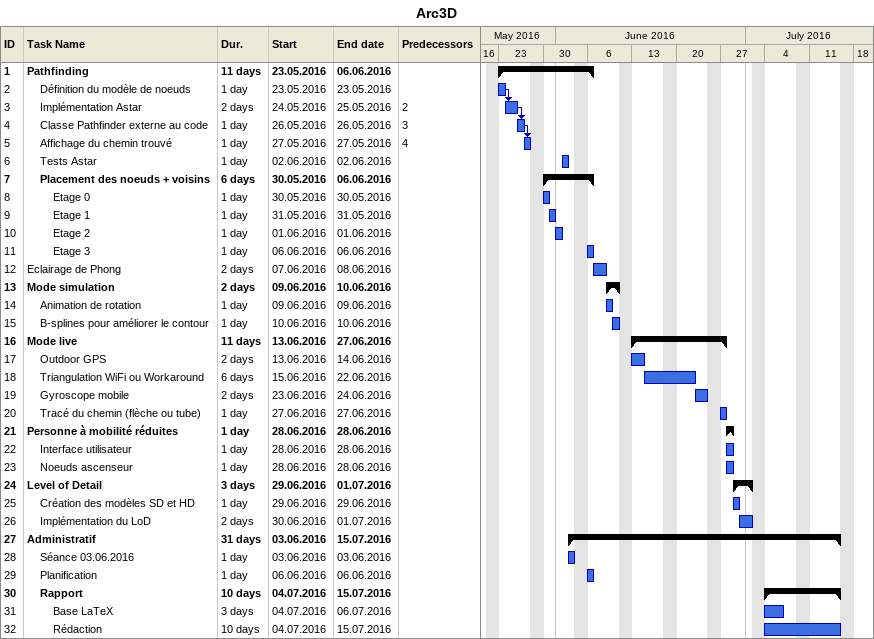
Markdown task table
Arc3D

| ID | Level | Task | Duration | Start | Finish | Predecessors |
|---|---|---|---|---|---|---|
| 1 | 1 | **Pathfinding** | 11d | 2016-05-23 | 2016-06-06 |  |
| 2 | 2 | Définition du modèle de noeuds | 1d | 2016-05-23 | 2016-05-23 |  |
| 3 | 2 | Implémentation Astar | 2d | 2016-05-24 | 2016-05-25 | 2 |
| 4 | 2 | Classe Pathfinder externe au code | 1d | 2016-05-26 | 2016-05-26 | 3 |
| 5 | 2 | Affichage du chemin trouvé | 1d | 2016-05-27 | 2016-05-27 | 4 |
| 6 | 2 | Tests Astar | 1d | 2016-06-02 | 2016-06-02 |  |
| 7 | 2 | **Placement des noeuds + voisins** | 6d | 2016-05-30 | 2016-06-06 |  |
| 8 | 3 | Etage 0 | 1d | 2016-05-30 | 2016-05-30 |  |
| 9 | 3 | Etage 1 | 1d | 2016-05-31 | 2016-05-31 |  |
| 10 | 3 | Etage 2 | 1d | 2016-06-01 | 2016-06-01 |  |
| 11 | 3 | Etage 3 | 1d | 2016-06-06 | 2016-06-06 |  |
| 12 | 1 | Eclairage de Phong | 2d | 2016-06-07 | 2016-06-08 |  |
| 13 | 1 | **Mode simulation** | 2d | 2016-06-09 | 2016-06-10 |  |
| 14 | 2 | Animation de rotation | 1d | 2016-06-09 | 2016-06-09 |  |
| 15 | 2 | B-splines pour améliorer le contour | 1d | 2016-06-10 | 2016-06-10 |  |
| 16 | 1 | **Mode live** | 11d | 2016-06-13 | 2016-06-27 |  |
| 17 | 2 | Outdoor GPS | 2d | 2016-06-13 | 2016-06-14 |  |
| 18 | 2 | Triangulation WiFi ou Workaround | 6d | 2016-06-15 | 2016-06-22 |  |
| 19 | 2 | Gyroscope mobile | 2d | 2016-06-23 | 2016-06-24 |  |
| 20 | 2 | Tracé du chemin (flèche ou tube) | 1d | 2016-06-27 | 2016-06-27 |  |
| 21 | 1 | **Personne à mobilité réduites** | 1d | 2016-06-28 | 2016-06-28 |  |
| 22 | 2 | Interface utilisateur | 1d | 2016-06-28 | 2016-06-28 |  |
| 23 | 2 | Noeuds ascenseur | 1d | 2016-06-28 | 2016-06-28 |  |
| 24 | 1 | **Level of Detail** | 3d | 2016-06-29 | 2016-07-01 |  |
| 25 | 2 | Création des modèles SD et HD | 1d | 2016-06-29 | 2016-06-29 |  |
| 26 | 2 | Implémentation du LoD | 2d | 2016-06-30 | 2016-07-01 |  |
| 27 | 1 | **Administratif** | 31d | 2016-06-03 | 2016-07-15 |  |
| 28 | 2 | Séance 03.06.2016 | 1d | 2016-06-03 | 2016-06-03 |  |
| 29 | 2 | Planification | 1d | 2016-06-06 | 2016-06-06 |  |
| 30 | 2 | **Rapport** | 10d | 2016-07-04 | 2016-07-15 |  |
| 31 | 3 | Base LaTeX | 3d | 2016-07-04 | 2016-07-06 |  |
| 32 | 3 | Rédaction | 10d | 2016-07-04 | 2016-07-15 |  |
